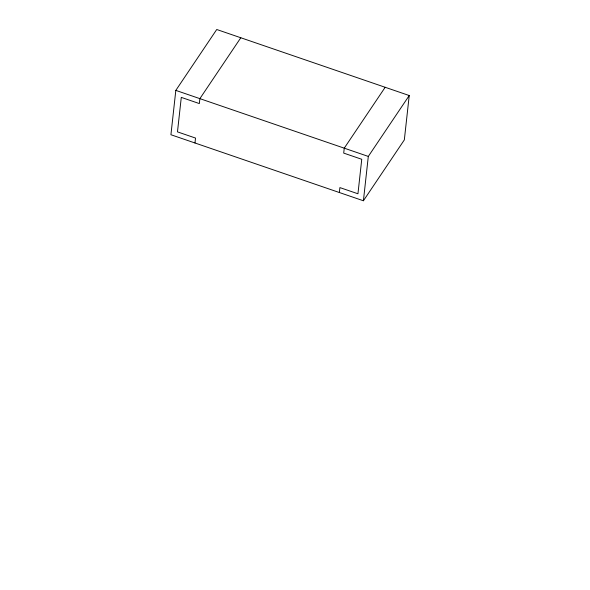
<?xml version="1.0" encoding="UTF-8"?>
<svg xmlns="http://www.w3.org/2000/svg" width="590" height="590" viewBox="0 0 590 590"><rect width="100%" height="100%" fill="white"/><g stroke="black" fill="none" stroke-linecap="round" stroke-linejoin="round"><path stroke-width="0.89" d="M175.82 90.388L170.923 134.734L363.411 200.77L404.334 139.889L409.231 95.536L216.737 29.5L175.82 90.388L368.308 156.424L409.231 95.536M194.98 142.994L195.526 138.06L177.479 131.872L181.285 97.379L199.332 103.567L199.877 98.641L240.801 37.753M339.353 192.517L339.899 187.591L357.946 193.778L361.751 159.285L343.705 153.098L344.25 148.171L385.174 87.283M363.411 200.77L368.308 156.424"/></g></svg>
